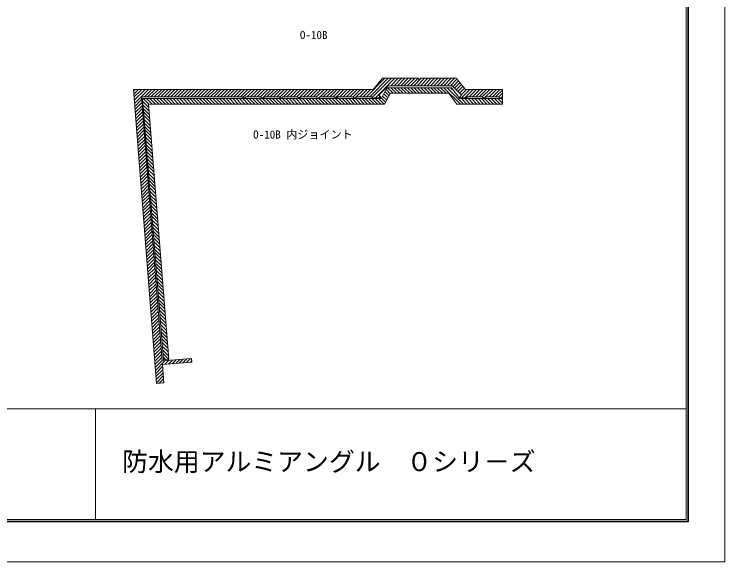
# Model space of a CAD drawing. Units: millimetres on the paper. Extents: x -210 to 210, y -148 to 148.
# Drawn here: x 17.5 to 210, y -148.5 to 0 of the extents above; entities that cross this region are included whole.
import ezdxf
from ezdxf.enums import TextEntityAlignment as Align

# ---------------------------------------------------------------- set-up
doc = ezdxf.new("R2010")
doc.units = ezdxf.units.MM
for name, color, linetype, lineweight in [('0-1_1-1図枠', 3, 'Continuous', 18), ('0-3_2-1寸法', 7, 'Continuous', 9), ('0-4_Defpoints', 7, 'Continuous', 9), ('0-5_5-1実寸型', 1, 'Continuous', 18), ('0-6_6-1ハッチング', 6, 'Continuous', 18)]:
    doc.layers.add(name, color=color, linetype=linetype, lineweight=lineweight)
doc.layers.add('0-2_1-2図名', color=7, linetype='Continuous')
doc.styles.add('ＭＳ ゴシック', font='')
doc.styles.get('ＭＳ ゴシック').set_extended_font_data('MS Gothic')

msp = doc.modelspace()

# ---------------------------------------------------------------- linework, layer by layer
at = {"layer": '0-1_1-1図枠'}
for p, q in [((199.5, 137), (199.5, -137)), ((200, 137.5), (200, -137.5)), ((-199.5, -107), (199.5, -107)), ((39.5, -107), (39.5, -137)), ((-200, -137.5), (200, -137.5)), ((-199.5, -137), (199.5, -137))]:
    msp.add_line(p, q, dxfattribs=at)
at = {"layer": '0-4_Defpoints'}
for p in [(200.2, 137.7), (200.2, 137.7), (-200.2, -137.7), (-200.2, -137.7)]:
    msp.add_line(p, (200.2, -137.7), dxfattribs=at)
msp.add_lwpolyline([(-210, -148.5), (-210, 148.5), (210, 148.5), (210, -148.5)], close=True, dxfattribs=at)
at = {"layer": '0-5_5-1実寸型'}
for points in [[(127.081, -17.595), (126.95, -17.388), (117.25, -17.388), (114.75, -20.388), (49.75, -20.388), (56.026, -100.142), (58.02, -99.985), (57.628, -95), (65.603, -94.373), (65.525, -93.376), (57.55, -94.003), (51.913, -22.388), (79.25, -22.388), (79.594, -22.814)], [(149.347, -22.863), (149.75, -22.638), (149.75, -20.388), (139.75, -20.388), (137.25, -17.388), (127.55, -17.388), (127.419, -17.595)], [(116.691, -22.297), (116.308, -21.913), (118.833, -19.388), (136.167, -19.388), (138.692, -21.913), (138.308, -22.297)], [(79.905, -22.814), (80.25, -22.388), (84.25, -22.388), (84.594, -22.814)], [(84.905, -22.814), (85.25, -22.388), (89.25, -22.388), (89.594, -22.814)], [(89.905, -22.814), (90.25, -22.388), (94.25, -22.388), (94.594, -22.814)], [(94.905, -22.814), (95.25, -22.388), (99.25, -22.388), (99.594, -22.814)], [(99.905, -22.814), (100.25, -22.388), (104.25, -22.388), (104.594, -22.814)], [(104.905, -22.814), (105.25, -22.388), (109.25, -22.388), (109.594, -22.814)], [(109.905, -22.814), (110.25, -22.388), (114.26, -22.388), (114.605, -22.814)], [(114.902, -22.83), (115.093, -22.638), (116.55, -22.638)], [(138.45, -22.638), (139.417, -22.638), (139.609, -22.83)], [(139.905, -22.814), (140.25, -22.388), (144.25, -22.388), (144.594, -22.814)], [(144.905, -22.814), (145.25, -22.388), (148.75, -22.388), (149.094, -22.814)]]:
    msp.add_lwpolyline(points, dxfattribs=at)
msp.add_lwpolyline([(57.894, -93.756), (52.267, -22.888), (116.904, -22.888), (118.544, -19.938), (135.955, -19.938), (138.175, -22.888), (149.767, -22.888), (149.767, -24.388), (137.427, -24.388), (135.207, -21.438), (119.427, -21.438), (117.787, -24.388), (53.89, -24.388), (59.389, -93.638)], close=True, dxfattribs=at)
for centre, start, end in [((127.25, -17.488), 212.33353, 327.66647), ((79.75, -22.688), 218.97666, 321.02334), ((84.75, -22.688), 218.97666, 321.02334), ((89.75, -22.688), 218.97666, 321.02334), ((94.75, -22.688), 218.97666, 321.02334), ((99.75, -22.688), 218.97666, 321.02334), ((104.75, -22.688), 218.97666, 321.02334), ((109.75, -22.688), 218.97666, 321.02334), ((114.76, -22.688), 218.97666, 315.09282), ((116.55, -22.438), 270, 45), ((138.45, -22.438), 135, 270), ((139.75, -22.688), 224.90718, 321.02334), ((144.75, -22.688), 218.97666, 321.02334), ((149.25, -22.688), 218.97666, 299.16473)]:
    msp.add_arc(centre, 0.2, start, end, dxfattribs=at)
at = {"layer": '0-6_6-1ハッチング'}
for p, q in [((112.896, -22.388), (117.896, -17.388)), ((113.794, -22.388), (118.794, -17.388)), ((114.453, -22.628), (119.692, -17.388)), ((115.341, -22.638), (120.591, -17.388)), ((119.489, -19.388), (121.489, -17.388)), ((120.387, -19.388), (122.387, -17.388)), ((121.285, -19.388), (123.285, -17.388)), ((122.183, -19.388), (124.183, -17.388)), ((123.081, -19.388), (125.081, -17.388)), ((123.979, -19.388), (125.979, -17.388)), ((124.877, -19.388), (126.877, -17.388)), ((125.775, -19.388), (127.775, -17.388)), ((126.673, -19.388), (128.673, -17.388)), ((127.571, -19.388), (129.571, -17.388)), ((128.469, -19.388), (130.469, -17.388)), ((129.367, -19.388), (131.367, -17.388)), ((130.265, -19.388), (132.265, -17.388)), ((131.163, -19.388), (133.163, -17.388)), ((132.061, -19.388), (134.061, -17.388)), ((132.959, -19.388), (134.959, -17.388)), ((133.857, -19.388), (135.857, -17.388)), ((134.755, -19.388), (136.755, -17.388)), ((135.653, -19.388), (137.433, -17.608)), ((136.359, -19.581), (137.841, -18.098)), ((136.808, -20.03), (138.249, -18.588)), ((137.257, -20.479), (138.658, -19.078)), ((49.785, -20.842), (50.239, -20.388)), ((49.851, -21.674), (51.137, -20.388)), ((49.916, -22.507), (52.035, -20.388)), ((49.982, -23.339), (52.933, -20.388)), ((50.047, -24.172), (53.831, -20.388)), ((52.729, -22.388), (54.729, -20.388)), ((53.627, -22.388), (55.627, -20.388)), ((54.525, -22.388), (56.525, -20.388)), ((55.423, -22.388), (57.423, -20.388)), ((56.321, -22.388), (58.321, -20.388)), ((57.219, -22.388), (59.219, -20.388)), ((58.117, -22.388), (60.117, -20.388)), ((59.015, -22.388), (61.015, -20.388)), ((59.913, -22.388), (61.913, -20.388)), ((60.811, -22.388), (62.811, -20.388)), ((61.709, -22.388), (63.709, -20.388)), ((62.607, -22.388), (64.607, -20.388)), ((63.505, -22.388), (65.505, -20.388)), ((64.403, -22.388), (66.403, -20.388)), ((65.301, -22.388), (67.301, -20.388)), ((66.199, -22.388), (68.199, -20.388)), ((67.097, -22.388), (69.097, -20.388)), ((67.995, -22.388), (69.995, -20.388)), ((68.893, -22.388), (70.893, -20.388)), ((69.791, -22.388), (71.791, -20.388)), ((70.689, -22.388), (72.689, -20.388)), ((71.587, -22.388), (73.587, -20.388)), ((72.485, -22.388), (74.485, -20.388)), ((73.383, -22.388), (75.383, -20.388)), ((74.281, -22.388), (76.281, -20.388)), ((75.179, -22.388), (77.179, -20.388)), ((76.077, -22.388), (78.077, -20.388)), ((76.975, -22.388), (78.975, -20.388)), ((77.873, -22.388), (79.873, -20.388)), ((78.771, -22.388), (80.771, -20.388)), ((79.437, -22.621), (81.669, -20.388)), ((80.568, -22.388), (82.568, -20.388)), ((81.466, -22.388), (83.466, -20.388)), ((82.364, -22.388), (84.364, -20.388)), ((83.262, -22.388), (85.262, -20.388)), ((84.16, -22.388), (86.16, -20.388)), ((84.612, -22.834), (87.058, -20.388)), ((85.956, -22.388), (87.956, -20.388)), ((86.854, -22.388), (88.854, -20.388)), ((87.752, -22.388), (89.752, -20.388)), ((88.65, -22.388), (90.65, -20.388)), ((89.383, -22.553), (91.548, -20.388)), ((90.446, -22.388), (92.446, -20.388)), ((91.344, -22.388), (93.344, -20.388)), ((92.242, -22.388), (94.242, -20.388)), ((93.14, -22.388), (95.14, -20.388)), ((94.038, -22.388), (96.038, -20.388)), ((94.557, -22.768), (96.936, -20.388)), ((95.834, -22.388), (97.834, -20.388)), ((96.732, -22.388), (98.732, -20.388)), ((97.63, -22.388), (99.63, -20.388)), ((98.528, -22.388), (100.528, -20.388)), ((99.329, -22.486), (101.426, -20.388)), ((100.324, -22.388), (102.324, -20.388)), ((101.222, -22.388), (103.222, -20.388)), ((102.12, -22.388), (104.12, -20.388)), ((103.018, -22.388), (105.018, -20.388)), ((103.916, -22.388), (105.916, -20.388)), ((104.502, -22.7), (106.814, -20.388)), ((105.712, -22.388), (107.712, -20.388)), ((106.61, -22.388), (108.61, -20.388)), ((107.508, -22.388), (109.508, -20.388)), ((108.406, -22.388), (110.406, -20.388)), ((109.274, -22.419), (111.304, -20.388)), ((109.707, -22.884), (112.202, -20.388)), ((111.1, -22.388), (113.1, -20.388)), ((111.998, -22.388), (113.998, -20.388)), ((119.038, -22.138), (117.935, -21.035)), ((119.359, -21.56), (118.256, -20.457)), ((120.135, -21.438), (118.635, -19.938)), ((121.033, -21.438), (119.533, -19.938)), ((121.931, -21.438), (120.431, -19.938)), ((122.829, -21.438), (121.329, -19.938)), ((123.727, -21.438), (122.227, -19.938)), ((124.625, -21.438), (123.125, -19.938)), ((125.523, -21.438), (124.023, -19.938)), ((126.421, -21.438), (124.921, -19.938)), ((127.319, -21.438), (125.819, -19.938)), ((128.217, -21.438), (126.717, -19.938)), ((129.115, -21.438), (127.615, -19.938)), ((130.013, -21.438), (128.513, -19.938)), ((130.911, -21.438), (129.411, -19.938)), ((131.809, -21.438), (130.309, -19.938)), ((132.707, -21.438), (131.207, -19.938)), ((133.605, -21.438), (132.105, -19.938)), ((134.503, -21.438), (133.003, -19.938)), ((138.351, -24.388), (133.901, -19.938)), ((139.249, -24.388), (134.799, -19.938)), ((136.739, -20.98), (135.697, -19.938)), ((137.706, -20.928), (139.066, -19.568)), ((138.155, -21.377), (139.474, -20.058)), ((138.604, -21.826), (140.041, -20.388)), ((138.689, -22.638), (140.939, -20.388)), ((139.55, -22.676), (141.837, -20.388)), ((140.735, -22.388), (142.735, -20.388)), ((141.633, -22.388), (143.633, -20.388)), ((142.531, -22.388), (144.531, -20.388)), ((143.429, -22.388), (145.429, -20.388)), ((144.284, -22.431), (146.327, -20.388)), ((144.727, -22.887), (147.225, -20.388)), ((146.123, -22.388), (148.123, -20.388)), ((147.021, -22.388), (149.021, -20.388)), ((147.919, -22.388), (149.75, -20.558)), ((53.937, -24.388), (52.437, -22.888)), ((54.835, -24.388), (53.335, -22.888)), ((55.733, -24.388), (54.233, -22.888)), ((56.631, -24.388), (55.131, -22.888)), ((57.529, -24.388), (56.029, -22.888)), ((58.427, -24.388), (56.927, -22.888)), ((59.325, -24.388), (57.825, -22.888)), ((60.223, -24.388), (58.723, -22.888)), ((61.121, -24.388), (59.621, -22.888)), ((62.019, -24.388), (60.519, -22.888)), ((62.917, -24.388), (61.417, -22.888)), ((63.815, -24.388), (62.315, -22.888)), ((64.713, -24.388), (63.213, -22.888)), ((65.611, -24.388), (64.111, -22.888)), ((66.509, -24.388), (65.009, -22.888)), ((67.407, -24.388), (65.907, -22.888)), ((68.305, -24.388), (66.805, -22.888)), ((69.203, -24.388), (67.703, -22.888)), ((70.101, -24.388), (68.601, -22.888)), ((70.999, -24.388), (69.499, -22.888)), ((71.898, -24.388), (70.398, -22.888)), ((72.796, -24.388), (71.296, -22.888)), ((73.694, -24.388), (72.194, -22.888)), ((74.592, -24.388), (73.092, -22.888)), ((75.49, -24.388), (73.99, -22.888)), ((76.388, -24.388), (74.888, -22.888)), ((77.286, -24.388), (75.786, -22.888)), ((78.184, -24.388), (76.684, -22.888)), ((79.082, -24.388), (77.582, -22.888)), ((79.98, -24.388), (78.48, -22.888)), ((80.878, -24.388), (79.378, -22.888)), ((81.776, -24.388), (80.276, -22.888)), ((82.674, -24.388), (81.174, -22.888)), ((83.572, -24.388), (82.072, -22.888)), ((84.47, -24.388), (82.97, -22.888)), ((85.368, -24.388), (83.868, -22.888)), ((86.266, -24.388), (84.766, -22.888)), ((87.164, -24.388), (85.664, -22.888)), ((88.062, -24.388), (86.562, -22.888)), ((88.96, -24.388), (87.46, -22.888)), ((89.858, -24.388), (88.358, -22.888)), ((90.756, -24.388), (89.256, -22.888)), ((91.654, -24.388), (90.154, -22.888)), ((92.552, -24.388), (91.052, -22.888)), ((93.45, -24.388), (91.95, -22.888)), ((94.348, -24.388), (92.848, -22.888)), ((95.246, -24.388), (93.746, -22.888)), ((96.144, -24.388), (94.644, -22.888)), ((97.042, -24.388), (95.542, -22.888)), ((97.94, -24.388), (96.44, -22.888)), ((98.838, -24.388), (97.338, -22.888)), ((99.736, -24.388), (98.236, -22.888)), ((100.634, -24.388), (99.134, -22.888)), ((99.852, -22.86), (99.935, -22.778)), ((101.532, -24.388), (100.032, -22.888)), ((102.43, -24.388), (100.93, -22.888)), ((103.328, -24.388), (101.828, -22.888)), ((104.226, -24.388), (102.726, -22.888)), ((105.124, -24.388), (103.624, -22.888)), ((106.022, -24.388), (104.522, -22.888)), ((106.921, -24.388), (105.421, -22.888)), ((107.819, -24.388), (106.319, -22.888)), ((108.717, -24.388), (107.217, -22.888)), ((109.615, -24.388), (108.115, -22.888)), ((110.513, -24.388), (109.013, -22.888)), ((111.411, -24.388), (109.911, -22.888)), ((112.309, -24.388), (110.809, -22.888)), ((113.207, -24.388), (111.707, -22.888)), ((114.105, -24.388), (112.605, -22.888)), ((115.003, -24.388), (113.503, -22.888)), ((115.901, -24.388), (114.401, -22.888)), ((116.799, -24.388), (115.299, -22.888)), ((117.697, -24.388), (116.197, -22.888)), ((116.239, -22.638), (116.636, -22.241)), ((118.075, -23.869), (116.972, -22.766)), ((118.396, -23.292), (117.293, -22.189)), ((118.717, -22.715), (117.614, -21.612)), ((140.147, -24.388), (138.647, -22.888)), ((141.045, -24.388), (139.545, -22.888)), ((141.944, -24.388), (140.444, -22.888)), ((142.842, -24.388), (141.342, -22.888)), ((143.74, -24.388), (142.24, -22.888)), ((144.638, -24.388), (143.138, -22.888)), ((145.536, -24.388), (144.036, -22.888)), ((146.434, -24.388), (144.934, -22.888)), ((147.332, -24.388), (145.832, -22.888)), ((148.23, -24.388), (146.73, -22.888)), ((149.128, -24.388), (147.628, -22.888)), ((149.767, -24.129), (148.526, -22.888)), ((148.78, -22.426), (149.75, -21.456)), ((149.218, -22.886), (149.75, -22.354)), ((149.767, -23.231), (149.424, -22.888)), ((50.113, -25.004), (51.973, -23.144)), ((50.179, -25.837), (52.038, -23.977)), ((50.244, -26.669), (52.104, -24.809)), ((53.964, -25.313), (52.329, -23.679)), ((54.041, -26.289), (52.407, -24.654)), ((137.453, -24.388), (137.345, -24.28)), ((50.31, -27.502), (52.169, -25.642)), ((50.375, -28.334), (52.235, -26.474)), ((54.119, -27.264), (52.484, -25.63)), ((54.196, -28.24), (52.562, -26.605)), ((50.441, -29.167), (52.3, -27.307)), ((50.506, -29.999), (52.366, -28.139)), ((54.274, -29.215), (52.639, -27.581)), ((54.351, -30.191), (52.717, -28.556)), ((50.572, -30.832), (52.431, -28.972)), ((50.637, -31.664), (52.497, -29.804)), ((50.703, -32.497), (52.562, -30.637)), ((54.429, -31.166), (52.794, -29.532)), ((54.506, -32.142), (52.872, -30.507)), ((50.768, -33.329), (52.628, -31.469)), ((50.834, -34.162), (52.694, -32.302)), ((54.584, -33.117), (52.949, -31.483)), ((54.661, -34.093), (53.027, -32.458)), ((50.899, -34.994), (52.759, -33.134)), ((50.965, -35.827), (52.825, -33.967)), ((54.738, -35.068), (53.104, -33.434)), ((54.816, -36.044), (53.181, -34.409)), ((51.03, -36.659), (52.89, -34.799)), ((51.096, -37.492), (52.956, -35.632)), ((51.161, -38.324), (53.021, -36.464)), ((54.893, -37.019), (53.259, -35.385)), ((54.971, -37.995), (53.336, -36.36)), ((51.227, -39.157), (53.087, -37.297)), ((51.292, -39.989), (53.152, -38.129)), ((55.048, -38.97), (53.414, -37.336)), ((55.126, -39.946), (53.491, -38.311)), ((51.358, -40.822), (53.218, -38.962)), ((51.423, -41.654), (53.283, -39.795)), ((55.203, -40.921), (53.569, -39.287)), ((55.281, -41.897), (53.646, -40.262)), ((51.489, -42.487), (53.349, -40.627)), ((51.554, -43.319), (53.414, -41.46)), ((51.62, -44.152), (53.48, -42.292)), ((55.358, -42.872), (53.724, -41.238)), ((55.436, -43.848), (53.801, -42.213)), ((51.685, -44.984), (53.545, -43.125)), ((51.751, -45.817), (53.611, -43.957)), ((55.513, -44.823), (53.879, -43.189)), ((55.591, -45.799), (53.956, -44.164)), ((51.816, -46.649), (53.676, -44.79)), ((51.882, -47.482), (53.742, -45.622)), ((55.668, -46.774), (54.033, -45.14)), ((55.745, -47.75), (54.111, -46.115)), ((51.948, -48.314), (53.807, -46.455)), ((52.013, -49.147), (53.873, -47.287)), ((52.079, -49.979), (53.938, -48.12)), ((55.823, -48.725), (54.188, -47.091)), ((55.9, -49.701), (54.266, -48.066)), ((52.144, -50.812), (54.004, -48.952)), ((52.21, -51.644), (54.069, -49.785)), ((55.978, -50.676), (54.343, -49.041)), ((56.055, -51.651), (54.421, -50.017)), ((52.275, -52.477), (54.135, -50.617)), ((52.341, -53.309), (54.2, -51.45)), ((56.133, -52.627), (54.498, -50.992)), ((56.21, -53.602), (54.576, -51.968)), ((52.406, -54.142), (54.266, -52.282)), ((52.472, -54.974), (54.332, -53.115)), ((56.288, -54.578), (54.653, -52.943)), ((52.537, -55.807), (54.397, -53.947)), ((52.603, -56.639), (54.463, -54.78)), ((52.668, -57.472), (54.528, -55.612)), ((56.365, -55.553), (54.731, -53.919)), ((56.443, -56.529), (54.808, -54.894)), ((52.734, -58.304), (54.594, -56.445)), ((52.799, -59.137), (54.659, -57.277)), ((56.52, -57.504), (54.885, -55.87)), ((56.597, -58.48), (54.963, -56.845)), ((52.865, -59.969), (54.725, -58.11)), ((52.93, -60.802), (54.79, -58.942)), ((56.675, -59.455), (55.04, -57.821)), ((56.752, -60.431), (55.118, -58.796)), ((52.996, -61.634), (54.856, -59.775)), ((53.061, -62.467), (54.921, -60.607)), ((53.127, -63.299), (54.987, -61.44)), ((56.83, -61.406), (55.195, -59.772)), ((56.907, -62.382), (55.273, -60.747)), ((53.192, -64.132), (55.052, -62.272)), ((53.258, -64.964), (55.118, -63.105)), ((56.985, -63.357), (55.35, -61.723)), ((57.062, -64.333), (55.428, -62.698)), ((53.323, -65.797), (55.183, -63.937)), ((53.389, -66.63), (55.249, -64.77)), ((57.14, -65.308), (55.505, -63.674)), ((57.217, -66.284), (55.583, -64.649)), ((53.454, -67.462), (55.314, -65.602)), ((53.52, -68.295), (55.38, -66.435)), ((53.586, -69.127), (55.445, -67.267)), ((57.295, -67.259), (55.66, -65.625)), ((57.372, -68.235), (55.738, -66.6)), ((53.651, -69.96), (55.511, -68.1)), ((53.717, -70.792), (55.576, -68.932)), ((57.449, -69.21), (55.815, -67.576)), ((57.527, -70.186), (55.892, -68.551)), ((53.782, -71.625), (55.642, -69.765)), ((53.848, -72.457), (55.707, -70.597)), ((57.604, -71.161), (55.97, -69.527)), ((57.682, -72.137), (56.047, -70.502)), ((53.913, -73.29), (55.773, -71.43)), ((53.979, -74.122), (55.838, -72.262)), ((54.044, -74.955), (55.904, -73.095)), ((57.759, -73.112), (56.125, -71.478)), ((57.837, -74.088), (56.202, -72.453)), ((54.11, -75.787), (55.969, -73.927)), ((54.175, -76.62), (56.035, -74.76)), ((57.914, -75.063), (56.28, -73.429)), ((57.992, -76.039), (56.357, -74.404)), ((54.241, -77.452), (56.101, -75.592)), ((54.306, -78.285), (56.166, -76.425)), ((58.069, -77.014), (56.435, -75.38)), ((58.147, -77.99), (56.512, -76.355)), ((54.372, -79.117), (56.232, -77.257)), ((54.437, -79.95), (56.297, -78.09)), ((54.503, -80.782), (56.363, -78.922)), ((58.224, -78.965), (56.59, -77.33)), ((58.302, -79.94), (56.667, -78.306)), ((54.568, -81.615), (56.428, -79.755)), ((54.634, -82.447), (56.494, -80.587)), ((58.379, -80.916), (56.744, -79.281)), ((58.456, -81.891), (56.822, -80.257)), ((54.699, -83.28), (56.559, -81.42)), ((54.765, -84.112), (56.625, -82.252)), ((58.534, -82.867), (56.899, -81.232)), ((58.611, -83.842), (56.977, -82.208)), ((54.83, -84.945), (56.69, -83.085)), ((54.896, -85.777), (56.756, -83.917)), ((58.689, -84.818), (57.054, -83.183)), ((58.766, -85.793), (57.132, -84.159)), ((54.961, -86.61), (56.821, -84.75)), ((55.027, -87.442), (56.887, -85.582)), ((55.092, -88.275), (56.952, -86.415)), ((58.844, -86.769), (57.209, -85.134)), ((58.921, -87.744), (57.287, -86.11)), ((55.158, -89.107), (57.018, -87.247)), ((55.224, -89.94), (57.083, -88.08)), ((58.999, -88.72), (57.364, -87.085)), ((59.076, -89.695), (57.442, -88.061)), ((55.289, -90.772), (57.149, -88.912)), ((55.355, -91.605), (57.214, -89.745)), ((59.154, -90.671), (57.519, -89.036)), ((59.231, -91.646), (57.597, -90.012)), ((55.42, -92.437), (57.28, -90.577)), ((55.486, -93.27), (57.345, -91.41)), ((55.551, -94.102), (57.411, -92.242)), ((59.308, -92.622), (57.674, -90.987)), ((59.386, -93.597), (57.751, -91.963)), ((55.617, -94.935), (57.476, -93.075)), ((55.682, -95.767), (57.542, -93.907)), ((55.748, -96.6), (58.412, -93.936)), ((58.592, -93.701), (57.829, -92.938)), ((58.298, -94.948), (59.387, -93.859)), ((59.273, -94.871), (60.361, -93.782)), ((60.247, -94.794), (61.336, -93.705)), ((61.222, -94.718), (62.311, -93.629)), ((62.197, -94.641), (63.286, -93.552)), ((63.171, -94.564), (64.26, -93.475)), ((64.146, -94.487), (65.235, -93.399)), ((65.121, -94.411), (65.571, -93.961)), ((55.813, -97.432), (57.673, -95.572)), ((55.879, -98.265), (57.739, -96.405)), ((55.944, -99.097), (57.804, -97.237)), ((56.01, -99.93), (57.87, -98.07)), ((56.753, -100.085), (57.935, -98.902)), ((57.728, -100.008), (58.001, -99.735))]:
    msp.add_line(p, q, dxfattribs=at)

# ---------------------------------------------------------------- texts
at = {"layer": '0-2_1-2図名', "style": 'ＭＳ ゴシック'}
msp.add_text('防水用アルミアングル\u3000０シリ－ズ', height=5.132, dxfattribs=at).set_placement((46.728, -125.429), align=Align.BOTTOM_LEFT)
at = {"layer": '0-3_2-1寸法', "style": 'ＭＳ ゴシック'}
for s, p in [('O-10B', (94.877, -7.388)), ('O-10B 内ジョイント', (82.207, -34.388))]:
    msp.add_text(s, height=2.199, dxfattribs=at).set_placement(p, align=Align.BOTTOM_LEFT)

doc.saveas('drawing.dxf')
